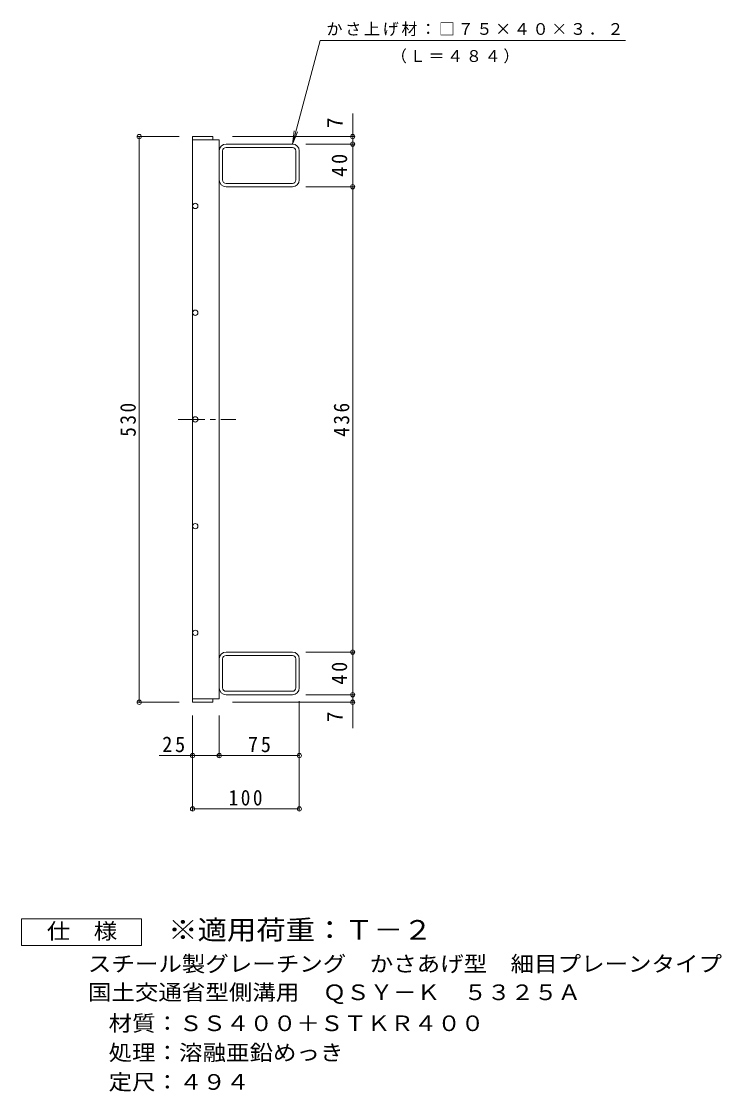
# Model space of a CAD drawing. Units: millimetres, scale not verified. Extents: x -574 to 868, y -688 to 567.
# Drawn here: x 212 to 868, y -530 to 473 of the extents above; entities that cross this region are included whole.
import ezdxf
from ezdxf.enums import TextEntityAlignment as Align

# ---------------------------------------------------------------- set-up
doc = ezdxf.new("R2010")
doc.units = ezdxf.units.MM
doc.header["$LTSCALE"] = 5
doc.header["$PDMODE"] = 32
doc.header["$PDSIZE"] = 4
doc.linetypes.add('CHAIN1', pattern=[8, 5, -1, 1, -1])
for name, color, linetype, lineweight in [('A-1_ピット', 2, 'Continuous', 9), ('A-2_蓋', 3, 'Continuous', 9), ('A-4_寸法', 7, 'Continuous', 9), ('F-4_F-4ﾚｲﾔ', 2, 'Continuous', 9)]:
    doc.layers.add(name, color=color, linetype=linetype, lineweight=lineweight)
doc.layers.add('F-5_F-5ﾚｲﾔ', color=2, linetype='Continuous')
doc.styles.add('ＭＳ ゴシック', font='')
doc.styles.get('ＭＳ ゴシック').set_extended_font_data('MS Gothic')

msp = doc.modelspace()

# ---------------------------------------------------------------- linework, layer by layer
at = {"layer": 'A-1_ピット'}
for p, q in [((400.362, 324.679), (400.362, 351.879)), ((465.762, 358.279), (403.562, 358.279)), ((465.762, 355.079), (403.562, 355.079)), ((468.962, 324.679), (468.962, 351.879)), ((472.162, 324.679), (472.162, 351.879)), ((403.562, 321.479), (465.762, 321.479)), ((465.762, 318.279), (403.562, 318.279)), ((465.762, -117.722), (403.562, -117.722)), ((400.362, -124.122), (400.362, -151.321)), ((403.562, -120.922), (465.762, -120.922)), ((468.962, -124.122), (468.962, -151.321)), ((472.162, -124.122), (472.162, -151.322)), ((465.762, -154.522), (403.562, -154.522)), ((465.762, -157.721), (403.562, -157.721))]:
    msp.add_line(p, q, dxfattribs=at)
for centre, radius, start, end in [((403.562, 351.879), 6.4, 90, 180), ((403.562, 351.879), 3.2, 90, 180), ((465.762, 351.879), 6.4, 0, 90), ((465.762, 351.879), 3.2, 0, 90), ((403.562, 324.679), 6.4, 180, 270), ((403.562, 324.679), 3.2, 180, 270), ((465.762, 324.679), 6.4, 270, 0), ((465.762, 324.679), 3.2, 270, 0), ((403.562, -124.122), 6.4, 90, 180), ((465.762, -124.122), 6.4, 0, 90), ((403.562, -124.122), 3.2, 90, 180), ((465.762, -124.122), 3.2, 0, 90), ((403.562, -151.322), 6.4, 180, 270), ((403.562, -151.321), 3.2, 180, 270), ((465.762, -151.321), 3.2, 270, 0), ((465.762, -151.322), 6.4, 270, 0)]:
    msp.add_arc(centre, radius, start, end, dxfattribs=at)
at = {"layer": 'A-2_蓋'}
for p, q in [((372.162, 365.279), (372.162, -164.721)), ((372.162, 362.279), (397.162, 362.279))]:
    msp.add_line(p, q, dxfattribs=at)
at = {"layer": 'A-2_蓋', "linetype": 'CHAIN1'}
msp.add_line((358.784, 100.279), (412.72, 100.279), dxfattribs=at)
at = {"layer": 'A-2_蓋'}
for points in [[(372.162, 365.279), (391.162, 365.279), (391.162, 362.279)], [(372.162, -161.721), (397.162, -161.721), (397.162, 362.279)], [(372.162, -164.721), (391.162, -164.721), (391.162, -161.721)]]:
    msp.add_lwpolyline(points, dxfattribs=at)
for centre in [(374.662, 300.279), (374.662, 200.279), (374.662, 100.278), (374.662, 0.278), (374.662, -99.722)]:
    msp.add_circle(centre, 2.5, dxfattribs=at)
at = {"layer": 'A-4_寸法'}
for p, q in [((465.762, 358.279), (491.753, 455.279)), ((491.753, 455.279), (777.753, 455.279)), ((522.162, 358.279), (522.162, 386.916)), ((359.662, 365.279), (320.662, 365.279)), ((322.162, -164.721), (322.162, 365.279)), ((409.662, 365.279), (523.662, 365.279)), ((465.762, 358.279), (467.394, 370.672)), ((465.762, 358.279), (470.546, 369.827)), ((478.262, 358.279), (523.662, 358.279)), ((522.162, 318.279), (522.162, 358.279)), ((478.262, 318.279), (523.662, 318.279)), ((522.162, -117.722), (522.162, 318.279)), ((478.262, -117.722), (523.662, -117.722)), ((522.162, -157.722), (522.162, -117.722)), ((478.262, -157.722), (523.662, -157.722)), ((522.162, -189.166), (522.162, -157.722)), ((359.662, -164.721), (320.662, -164.721)), ((409.662, -164.721), (523.662, -164.721)), ((472.162, -163.822), (472.162, -266.221)), ((372.162, -177.221), (372.162, -266.221)), ((397.162, -177.221), (397.162, -216.221)), ((340.822, -214.721), (397.162, -214.721)), ((397.162, -214.721), (472.162, -214.721)), ((372.162, -264.721), (472.162, -264.721))]:
    msp.add_line(p, q, dxfattribs=at)
for p in [(322.162, 365.279), (522.162, 365.279), (522.162, 358.279), (522.162, 318.279), (522.162, -117.722), (522.162, -157.722), (322.162, -164.721), (522.162, -164.721), (372.162, -214.721), (397.162, -214.721), (472.162, -214.721), (372.162, -264.721), (472.162, -264.721)]:
    msp.add_point(p, dxfattribs=at)
at = {"layer": 'F-4_F-4ﾚｲﾔ'}
msp.add_lwpolyline([(211.858, -392.68), (211.858, -367.68), (324.358, -367.68), (324.358, -392.68)], close=True, dxfattribs=at)

# ---------------------------------------------------------------- texts
at = {"layer": 'A-4_寸法', "color": 2, "style": 'ＭＳ ゴシック'}
for p in [(517.162, 373.294), (517.162, -183.43)]:
    msp.add_text('7', height=14.66, rotation=90, dxfattribs=at).set_placement(p, align=Align.BOTTOM_LEFT)
at = {"layer": 'A-4_寸法', "char_height": 11, "attachment_point": 7, "style": 'ＭＳ ゴシック'}
for s, insert in [('\\T1.17;かさ上げ材：□７５×４０×３．２', (497.605, 459.472)), ('\\T1.17;（Ｌ＝４８４）', (557.969, 433.86))]:
    msp.add_mtext(s, dxfattribs=dict(at, insert=insert))
at = {"layer": 'A-4_寸法', "color": 2, "char_height": 14.66, "attachment_point": 7, "rotation": 90, "style": 'ＭＳ ゴシック'}
for s, insert in [('\\T1.27;\\W0.95;40', (517.162, 327.654)), ('\\T1.27;\\W0.9;530', (319.162, 84.029)), ('\\T1.27;\\W0.9;436', (519.162, 84.029)), ('\\T1.27;\\W0.95;40', (517.162, -148.347))]:
    msp.add_mtext(s, dxfattribs=dict(at, insert=insert))
at = {"layer": 'A-4_寸法', "color": 2, "char_height": 14.66, "attachment_point": 7, "style": 'ＭＳ ゴシック'}
for s, insert in [('\\T1.27;\\W0.95;25', (343.753, -211.721)), ('\\T1.27;\\W0.95;75', (424.037, -211.721)), ('\\T1.27;\\W0.9;100', (405.912, -261.721))]:
    msp.add_mtext(s, dxfattribs=dict(at, insert=insert))
at = {"layer": 'F-4_F-4ﾚｲﾔ', "style": 'ＭＳ ゴシック', "width": 1.1}
for s, p in [('仕\u3000様', (235.608, -390.949)), ('スチール製グレーチング\u3000かさあげ型\u3000細目プレーンタイプ', (274.153, -421.64)), ('国土交通省型側溝用\u3000ＱＳＹ－Ｋ\u3000５３２５Ａ', (274.153, -448.298)), ('材質：ＳＳ４００＋ＳＴＫＲ４００', (293.51, -477.324)), ('処理：溶融亜鉛めっき', (293.51, -504.824)), ('定尺：４９４', (293.51, -532.325))]:
    msp.add_text(s, height=14.66, dxfattribs=at).set_placement(p, align=Align.BOTTOM_LEFT)
at = {"layer": 'F-5_F-5ﾚｲﾔ', "color": 3, "style": 'ＭＳ ゴシック', "width": 1.1}
msp.add_text('※適用荷重：Ｔ－２', height=18.33, dxfattribs=at).set_placement((349.358, -392.68), align=Align.BOTTOM_LEFT)

doc.saveas('drawing.dxf')
